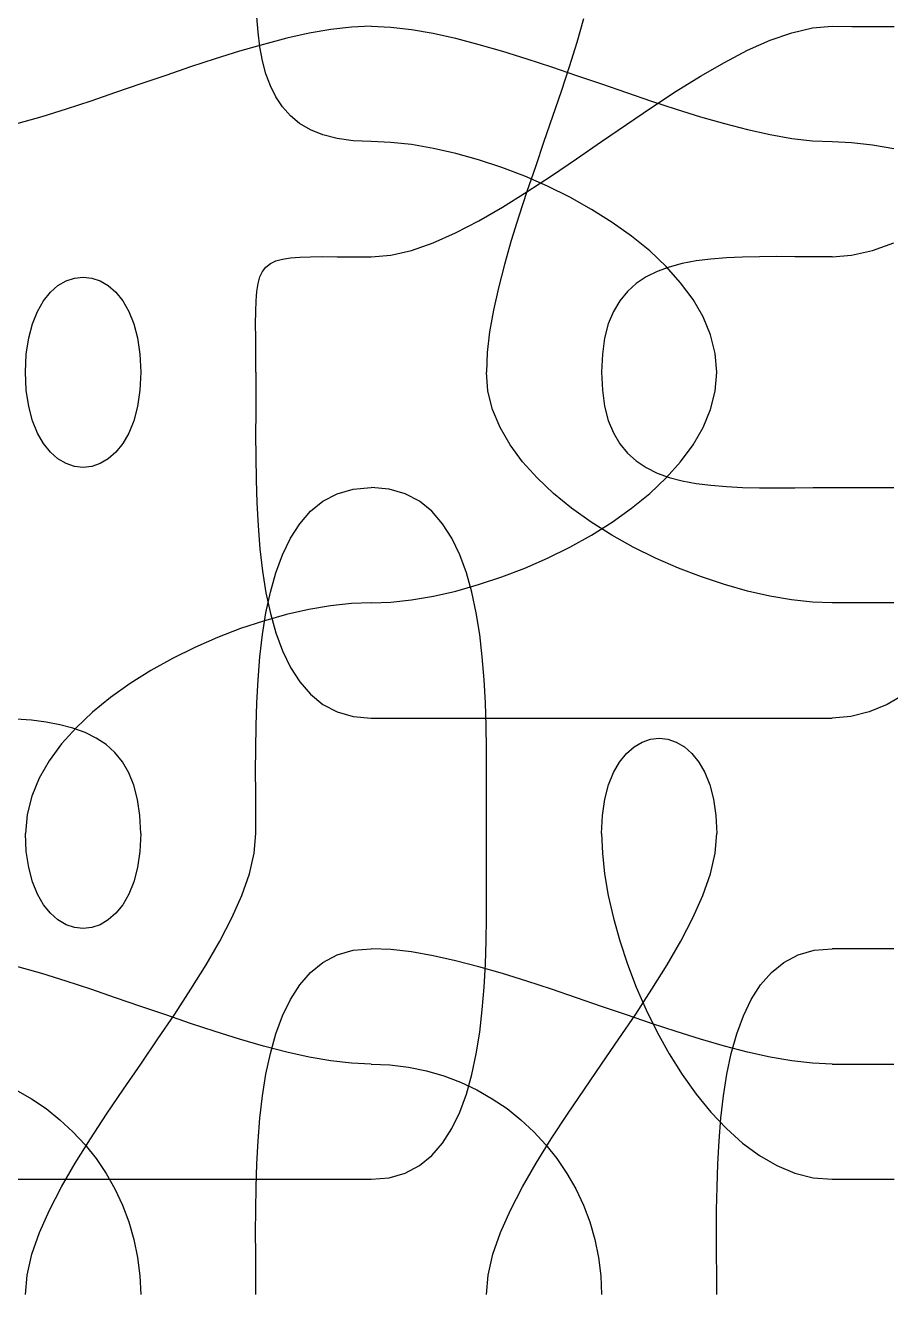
# Model space of a CAD drawing. Header units: metres. Extents: x -250 to 250, y -250 to 250.
# Drawn here: x -137.5 to -43.6, y -250 to -112.4 of the extents above; entities that cross this region are included whole.
import ezdxf

# ---------------------------------------------------------------- set-up
doc = ezdxf.new("R2010")
doc.units = ezdxf.units.M

msp = doc.modelspace()

# ---------------------------------------------------------------- linework, layer by layer
for p, q in [((-112.26262, -113.143585, -519.61523), (-112.39871, -111.463745, -519.61523)), ((-102.12593, -112.59062, -519.61523), (-104.369995, -112.84999, -519.61523)), ((-100, -112.5, -519.61523), (-102.12593, -112.59062, -519.61523)), ((-100, -112.5, -519.61523), (-97.87407, -112.59062, -519.61523)), ((-97.87407, -112.59062, -519.61523), (-95.630005, -112.84999, -519.61523)), ((-76.95311, -111.67967, -519.61523), (-77.69998, -114.264984, -519.61523)), ((-54.36992, -113.19992, -519.61523), (-52.12584, -112.68117, -519.61523)), ((-52.12584, -112.68117, -519.61523), (-49.999893, -112.49991, -519.61523)), ((-50, -112.5, -519.61523), (-47.866714, -112.50734, -519.61523)), ((-47.866714, -112.50734, -519.61523), (-45.60875, -112.52124, -519.61523)), ((-45.60875, -112.52124, -519.61523), (-43.251404, -112.529526, -519.61523)), ((-112.05997, -114.73999, -519.61523), (-112.26262, -113.143585, -519.61523)), ((-109.15999, -113.79999, -519.61523), (-111.67967, -114.45311, -519.61523)), ((-106.719055, -113.25937, -519.61523), (-109.15999, -113.79999, -519.61523)), ((-104.369995, -112.84999, -519.61523), (-106.719055, -113.25937, -519.61523)), ((-95.630005, -112.84999, -519.61523), (-93.280945, -113.25937, -519.61523)), ((-93.280945, -113.25937, -519.61523), (-90.84001, -113.79999, -519.61523)), ((-90.84001, -113.79999, -519.61523), (-88.32033, -114.45311, -519.61523)), ((-59.159943, -115.09993, -519.61523), (-56.718994, -114.01868, -519.61523)), ((-56.718994, -114.01868, -519.61523), (-54.36992, -113.19992, -519.61523)), ((-114.264984, -115.19998, -519.61523), (-116.9028, -116.02185, -519.61523)), ((-111.67967, -114.45311, -519.61523), (-114.264984, -115.19998, -519.61523)), ((-111.778564, -116.2464, -519.61523), (-112.05997, -114.73999, -519.61523)), ((-88.32033, -114.45311, -519.61523), (-85.735016, -115.19998, -519.61523)), ((-85.735016, -115.19998, -519.61523), (-83.0972, -116.02185, -519.61523)), ((-77.69998, -114.264984, -519.61523), (-78.52185, -116.9028, -519.61523)), ((-61.67964, -116.40619, -519.61523), (-59.159943, -115.09993, -519.61523)), ((-119.57999, -116.89998, -519.61523), (-122.28342, -117.8156, -519.61523)), ((-116.9028, -116.02185, -519.61523), (-119.57999, -116.89998, -519.61523)), ((-111.40622, -117.65625, -519.61523), (-111.778564, -116.2464, -519.61523)), ((-83.0972, -116.02185, -519.61523), (-80.42001, -116.89998, -519.61523)), ((-80.42001, -116.89998, -519.61523), (-77.71657, -117.8156, -519.61523)), ((-78.52185, -116.9028, -519.61523), (-79.39998, -119.57999, -519.61523)), ((-64.26497, -117.89995, -519.61523), (-61.67964, -116.40619, -519.61523)), ((-122.28342, -117.8156, -519.61523), (-124.99997, -118.74997, -519.61523)), ((-110.930756, -118.96297, -519.61523), (-111.40622, -117.65625, -519.61523)), ((-77.71657, -117.8156, -519.61523), (-75, -118.74997, -519.61523)), ((-66.90279, -119.5437, -519.61523), (-64.26497, -117.89995, -519.61523)), ((-127.71652, -119.68434, -519.61523), (-130.41995, -120.59996, -519.61523)), ((-124.99997, -118.74997, -519.61523), (-127.71652, -119.68434, -519.61523)), ((-110.33998, -120.16, -519.61523), (-110.930756, -118.96297, -519.61523)), ((-79.39998, -119.57999, -519.61523), (-80.3156, -122.28342, -519.61523)), ((-75, -118.74997, -519.61523), (-72.28343, -119.68434, -519.61523)), ((-72.28343, -119.68434, -519.61523), (-69.57999, -120.59996, -519.61523)), ((-69.57999, -121.29996, -519.61523), (-66.90279, -119.5437, -519.61523)), ((-130.41995, -120.59996, -519.61523), (-133.09714, -121.47809, -519.61523)), ((-109.621704, -121.24078, -519.61523), (-110.33998, -120.16, -519.61523)), ((-69.57999, -120.59996, -519.61523), (-66.90279, -121.47809, -519.61523)), ((-135.73494, -122.29996, -519.61523), (-138.32025, -123.04683, -519.61523)), ((-133.09714, -121.47809, -519.61523), (-135.73494, -122.29996, -519.61523)), ((-108.76373, -122.198746, -519.61523), (-109.621704, -121.24078, -519.61523)), ((-107.75389, -123.02734, -519.61523), (-108.76373, -122.198746, -519.61523)), ((-80.3156, -122.28342, -519.61523), (-81.24997, -124.99997, -519.61523)), ((-72.28343, -123.13121, -519.61523), (-69.57999, -121.29996, -519.61523)), ((-66.90279, -121.47809, -519.61523), (-64.26497, -122.29996, -519.61523)), ((-64.26497, -122.29996, -519.61523), (-61.67964, -123.04683, -519.61523)), ((-106.57999, -123.72, -519.61523), (-107.75389, -123.02734, -519.61523)), ((-105.22983, -124.27016, -519.61523), (-106.57999, -123.72, -519.61523)), ((-75, -124.99997, -519.61523), (-72.28343, -123.13121, -519.61523)), ((-61.67964, -123.04683, -519.61523), (-59.159943, -123.69995, -519.61523)), ((-59.159943, -123.69995, -519.61523), (-56.718994, -124.24057, -519.61523)), ((-103.69124, -124.67125, -519.61523), (-105.22983, -124.27016, -519.61523)), ((-101.95203, -124.91672, -519.61523), (-103.69124, -124.67125, -519.61523)), ((-100, -125, -519.61523), (-101.95203, -124.91672, -519.61523)), ((-97.866714, -125.08328, -519.61523), (-100, -125, -519.61523)), ((-95.60875, -125.32875, -519.61523), (-97.866714, -125.08328, -519.61523)), ((-81.24997, -124.99997, -519.61523), (-82.18434, -127.71652, -519.61523)), ((-77.71657, -126.86873, -519.61523), (-75, -124.99997, -519.61523)), ((-56.718994, -124.24057, -519.61523), (-54.36992, -124.64995, -519.61523)), ((-54.36992, -124.64995, -519.61523), (-52.12584, -124.90932, -519.61523)), ((-52.12584, -124.90932, -519.61523), (-49.999893, -124.99994, -519.61523)), ((-50, -125, -519.61523), (-47.874054, -125.09062, -519.61523)), ((-47.874054, -125.09062, -519.61523), (-45.62999, -125.34999, -519.61523)), ((-93.2514, -125.72984, -519.61523), (-95.60875, -125.32875, -519.61523)), ((-90.81999, -126.28, -519.61523), (-93.2514, -125.72984, -519.61523)), ((-88.33983, -126.97266, -519.61523), (-90.81999, -126.28, -519.61523)), ((-45.62999, -125.34999, -519.61523), (-43.280914, -125.75937, -519.61523)), ((-85.83624, -127.801254, -519.61523), (-88.33983, -126.97266, -519.61523)), ((-83.33452, -128.75922, -519.61523), (-85.83624, -127.801254, -519.61523)), ((-82.18434, -127.71652, -519.61523), (-83.09996, -130.41995, -519.61523)), ((-80.42001, -128.69998, -519.61523), (-77.71657, -126.86873, -519.61523)), ((-80.859985, -129.84, -519.61523), (-83.33452, -128.75922, -519.61523)), ((-83.0972, -130.45624, -519.61523), (-80.42001, -128.69998, -519.61523)), ((-85.735016, -132.09999, -519.61523), (-83.0972, -130.45624, -519.61523)), ((-83.09996, -130.41995, -519.61523), (-83.97809, -133.09714, -519.61523)), ((-78.43796, -131.03703, -519.61523), (-80.859985, -129.84, -519.61523)), ((-76.093735, -132.34375, -519.61523), (-78.43796, -131.03703, -519.61523)), ((-88.32033, -133.59375, -519.61523), (-85.735016, -132.09999, -519.61523)), ((-83.97809, -133.09714, -519.61523), (-84.79996, -135.73494, -519.61523)), ((-73.852646, -133.7536, -519.61523), (-76.093735, -132.34375, -519.61523)), ((-90.84001, -134.9, -519.61523), (-88.32033, -133.59375, -519.61523)), ((-71.73999, -135.26001, -519.61523), (-73.852646, -133.7536, -519.61523)), ((-95.630005, -136.8, -519.61523), (-93.280945, -135.98125, -519.61523)), ((-93.280945, -135.98125, -519.61523), (-90.84001, -134.9, -519.61523)), ((-84.79996, -135.73494, -519.61523), (-85.54683, -138.32025, -519.61523)), ((-69.78108, -136.85641, -519.61523), (-71.73999, -135.26001, -519.61523)), ((-45.62999, -136.8, -519.61523), (-43.280914, -135.98125, -519.61523)), ((-108.76367, -137.60129, -519.61523), (-107.753815, -137.51956, -519.61523)), ((-107.753815, -137.51956, -519.61523), (-106.579895, -137.48003, -519.61523)), ((-106.579895, -137.48003, -519.61523), (-105.22974, -137.47049, -519.61523)), ((-105.22974, -137.47049, -519.61523), (-103.69113, -137.47878, -519.61523)), ((-103.69113, -137.47878, -519.61523), (-101.951904, -137.49268, -519.61523)), ((-101.951904, -137.49268, -519.61523), (-99.99986, -137.50002, -519.61523)), ((-100, -137.5, -519.61523), (-97.87407, -137.31876, -519.61523)), ((-97.87407, -137.31876, -519.61523), (-95.630005, -136.8, -519.61523)), ((-68.001236, -138.53625, -519.61523), (-69.78108, -136.85641, -519.61523)), ((-61.46373, -137.60126, -519.61523), (-63.14357, -137.73735, -519.61523)), ((-59.707016, -137.51955, -519.61523), (-61.46373, -137.60126, -519.61523)), ((-57.87999, -137.48001, -519.61523), (-59.707016, -137.51955, -519.61523)), ((-55.989212, -137.47047, -519.61523), (-57.87999, -137.48001, -519.61523)), ((-54.041245, -137.47876, -519.61523), (-55.989212, -137.47047, -519.61523)), ((-52.04265, -137.49266, -519.61523), (-54.041245, -137.47876, -519.61523)), ((-50, -137.5, -519.61523), (-52.04265, -137.49266, -519.61523)), ((-50, -137.5, -519.61523), (-47.874054, -137.31876, -519.61523)), ((-47.874054, -137.31876, -519.61523), (-45.62999, -136.8, -519.61523)), ((-111.77855, -139.06924, -519.61523), (-111.406204, -138.59378, -519.61523)), ((-111.406204, -138.59378, -519.61523), (-110.930725, -138.22144, -519.61523)), ((-110.930725, -138.22144, -519.61523), (-110.339935, -137.94003, -519.61523)), ((-110.339935, -137.94003, -519.61523), (-109.62164, -137.73738, -519.61523)), ((-109.62164, -137.73738, -519.61523), (-108.76367, -137.60129, -519.61523)), ((-85.54683, -138.32025, -519.61523), (-86.19995, -140.83994, -519.61523)), ((-67.65622, -138.59375, -519.61523), (-68.96294, -139.06921, -519.61523)), ((-66.425766, -140.29297, -519.61523), (-68.001236, -138.53625, -519.61523)), ((-66.24638, -138.2214, -519.61523), (-67.65622, -138.59375, -519.61523)), ((-64.739975, -137.94, -519.61523), (-66.24638, -138.2214, -519.61523)), ((-63.14357, -137.73735, -519.61523), (-64.739975, -137.94, -519.61523)), ((-133.97815, -140.61562, -519.61523), (-133.10002, -140.09999, -519.61523)), ((-133.10002, -140.09999, -519.61523), (-132.1844, -139.79062, -519.61523)), ((-132.1844, -139.79062, -519.61523), (-131.25003, -139.6875, -519.61523)), ((-131.25003, -139.6875, -519.61523), (-130.31566, -139.79062, -519.61523)), ((-130.31566, -139.79062, -519.61523), (-129.40004, -140.09999, -519.61523)), ((-129.40004, -140.09999, -519.61523), (-128.52191, -140.61562, -519.61523)), ((-112.262634, -140.3783, -519.61523), (-112.05997, -139.66002, -519.61523)), ((-112.05997, -139.66002, -519.61523), (-111.77855, -139.06924, -519.61523)), ((-70.15997, -139.65999, -519.61523), (-71.24075, -140.37827, -519.61523)), ((-68.96294, -139.06921, -519.61523), (-70.15997, -139.65999, -519.61523)), ((-65.07999, -142.12, -519.61523), (-66.425766, -140.29297, -519.61523)), ((-135.54689, -142.26562, -519.61523), (-134.80002, -141.3375, -519.61523)), ((-134.80002, -141.3375, -519.61523), (-133.97815, -140.61562, -519.61523)), ((-128.52191, -140.61562, -519.61523), (-127.70003, -141.3375, -519.61523)), ((-127.70003, -141.3375, -519.61523), (-126.953156, -142.26561, -519.61523)), ((-112.48045, -142.24611, -519.61523), (-112.39873, -141.23627, -519.61523)), ((-112.39873, -141.23627, -519.61523), (-112.262634, -140.3783, -519.61523)), ((-86.19995, -140.83994, -519.61523), (-86.74057, -143.28087, -519.61523)), ((-72.198715, -141.23624, -519.61523), (-73.02731, -142.24608, -519.61523)), ((-71.24075, -140.37827, -519.61523), (-72.198715, -141.23624, -519.61523)), ((-136.20001, -143.4, -519.61523), (-135.54689, -142.26562, -519.61523)), ((-126.953156, -142.26561, -519.61523), (-126.30003, -143.39998, -519.61523)), ((-112.51999, -143.42001, -519.61523), (-112.48045, -142.24611, -519.61523)), ((-73.02731, -142.24608, -519.61523), (-73.71997, -143.41998, -519.61523)), ((-63.989212, -144.01077, -519.61523), (-65.07999, -142.12, -519.61523)), ((-136.74063, -144.74062, -519.61523), (-136.20001, -143.4, -519.61523)), ((-126.30003, -143.39998, -519.61523), (-125.7594, -144.7406, -519.61523)), ((-112.529526, -144.77017, -519.61523), (-112.51999, -143.42001, -519.61523)), ((-86.74057, -143.28087, -519.61523), (-87.14993, -145.62993, -519.61523)), ((-73.71997, -143.41998, -519.61523), (-74.27013, -144.77014, -519.61523)), ((-63.17874, -145.95874, -519.61523), (-63.989212, -144.01077, -519.61523)), ((-137.15001, -146.28749, -519.61523), (-136.74063, -144.74062, -519.61523)), ((-125.7594, -144.7406, -519.61523), (-125.35002, -146.28748, -519.61523)), ((-112.52124, -146.30876, -519.61523), (-112.529526, -144.77017, -519.61523)), ((-87.14993, -145.62993, -519.61523), (-87.4093, -147.874, -519.61523)), ((-74.27013, -144.77014, -519.61523), (-74.67122, -146.30873, -519.61523)), ((-137.40938, -148.04062, -519.61523), (-137.15001, -146.28749, -519.61523)), ((-125.35002, -146.28748, -519.61523), (-125.09064, -148.0406, -519.61523)), ((-112.50734, -148.04797, -519.61523), (-112.52124, -146.30876, -519.61523)), ((-74.67122, -146.30873, -519.61523), (-74.91669, -148.04794, -519.61523)), ((-62.673904, -147.95734, -519.61523), (-63.17874, -145.95874, -519.61523)), ((-137.5, -150, -519.61523), (-137.40938, -148.04062, -519.61523)), ((-125.09064, -148.0406, -519.61523), (-125.000015, -149.99997, -519.61523)), ((-112.5, -150, -519.61523), (-112.50734, -148.04797, -519.61523)), ((-87.4093, -147.874, -519.61523), (-87.49992, -149.99992, -519.61523)), ((-74.91669, -148.04794, -519.61523), (-74.99997, -149.99997, -519.61523)), ((-62.5, -150, -519.61523), (-62.673904, -147.95734, -519.61523)), ((-137.40932, -151.95935, -519.61523), (-137.49994, -149.99997, -519.61523)), ((-125, -150, -519.61523), (-125.09062, -151.95938, -519.61523)), ((-112.5, -150, -519.61523), (-112.50734, -152.13329, -519.61523)), ((-87.326065, -152.04254, -519.61523), (-87.49997, -149.99988, -519.61523)), ((-75, -150, -519.61523), (-74.91672, -151.95203, -519.61523)), ((-62.67383, -152.04254, -519.61523), (-62.49991, -149.99988, -519.61523)), ((-137.14995, -153.71248, -519.61523), (-137.40932, -151.95935, -519.61523)), ((-125.09062, -151.95938, -519.61523), (-125.34999, -153.71251, -519.61523)), ((-112.50734, -152.13329, -519.61523), (-112.52124, -154.39125, -519.61523)), ((-86.82121, -154.04115, -519.61523), (-87.326065, -152.04254, -519.61523)), ((-74.91672, -151.95203, -519.61523), (-74.67125, -153.69124, -519.61523)), ((-63.17868, -154.04115, -519.61523), (-62.67383, -152.04254, -519.61523)), ((-136.74057, -155.25935, -519.61523), (-137.14995, -153.71248, -519.61523)), ((-125.34999, -153.71251, -519.61523), (-125.75937, -155.25938, -519.61523)), ((-86.01074, -155.98914, -519.61523), (-86.82121, -154.04115, -519.61523)), ((-74.67125, -153.69124, -519.61523), (-74.27016, -155.22983, -519.61523)), ((-63.98915, -155.98914, -519.61523), (-63.17868, -154.04115, -519.61523)), ((-136.19995, -156.59998, -519.61523), (-136.74057, -155.25935, -519.61523)), ((-125.75937, -155.25938, -519.61523), (-126.29999, -156.6, -519.61523)), ((-112.52124, -154.39125, -519.61523), (-112.529526, -156.7486, -519.61523)), ((-74.27016, -155.22983, -519.61523), (-73.72, -156.57999, -519.61523)), ((-135.54683, -157.73436, -519.61523), (-136.19995, -156.59998, -519.61523)), ((-126.29999, -156.6, -519.61523), (-126.95311, -157.73438, -519.61523)), ((-112.529526, -156.7486, -519.61523), (-112.51999, -159.18001, -519.61523)), ((-84.91997, -157.87993, -519.61523), (-86.01074, -155.98914, -519.61523)), ((-73.72, -156.57999, -519.61523), (-73.02734, -157.75389, -519.61523)), ((-65.07994, -157.87993, -519.61523), (-63.98915, -155.98914, -519.61523)), ((-134.79996, -158.66249, -519.61523), (-135.54683, -157.73436, -519.61523)), ((-126.95311, -157.73438, -519.61523), (-127.69998, -158.6625, -519.61523)), ((-83.57419, -159.70697, -519.61523), (-84.91997, -157.87993, -519.61523)), ((-73.02734, -157.75389, -519.61523), (-72.198746, -158.76373, -519.61523)), ((-66.425735, -159.70697, -519.61523), (-65.07994, -157.87993, -519.61523)), ((-133.97809, -159.38437, -519.61523), (-134.79996, -158.66249, -519.61523)), ((-133.09996, -159.9, -519.61523), (-133.97809, -159.38437, -519.61523)), ((-128.52185, -159.38438, -519.61523), (-129.39998, -159.90001, -519.61523)), ((-127.69998, -158.6625, -519.61523), (-128.52185, -159.38438, -519.61523)), ((-112.51999, -159.18001, -519.61523), (-112.48045, -161.66016, -519.61523)), ((-72.198746, -158.76373, -519.61523), (-71.24077, -159.6217, -519.61523)), ((-132.18434, -160.20937, -519.61523), (-133.09996, -159.9, -519.61523)), ((-131.24997, -160.3125, -519.61523), (-132.18434, -160.20937, -519.61523)), ((-130.3156, -160.20938, -519.61523), (-131.24997, -160.3125, -519.61523)), ((-129.39998, -159.90001, -519.61523), (-130.3156, -160.20938, -519.61523)), ((-81.99872, -161.4637, -519.61523), (-83.57419, -159.70697, -519.61523)), ((-71.24077, -159.6217, -519.61523), (-70.15999, -160.33998, -519.61523)), ((-70.15999, -160.33998, -519.61523), (-68.96295, -160.93076, -519.61523)), ((-68.96295, -160.93076, -519.61523), (-67.656235, -161.40622, -519.61523)), ((-68.001205, -161.4637, -519.61523), (-66.425735, -159.70697, -519.61523)), ((-112.48045, -161.66016, -519.61523), (-112.39873, -164.16374, -519.61523)), ((-80.21887, -163.14355, -519.61523), (-81.99872, -161.4637, -519.61523)), ((-69.78105, -163.14355, -519.61523), (-68.001205, -161.4637, -519.61523)), ((-67.656235, -161.40622, -519.61523), (-66.24638, -161.77856, -519.61523)), ((-66.24638, -161.77856, -519.61523), (-64.739975, -162.05997, -519.61523)), ((-64.739975, -162.05997, -519.61523), (-63.143555, -162.26262, -519.61523)), ((-63.143555, -162.26262, -519.61523), (-61.4637, -162.39871, -519.61523)), ((-105.22974, -163.98921, -519.61523), (-103.69113, -163.17874, -519.61523)), ((-103.69113, -163.17874, -519.61523), (-101.951904, -162.6739, -519.61523)), ((-101.951904, -162.6739, -519.61523), (-99.99986, -162.5, -519.61523)), ((-98.0479, -162.6739, -519.61523), (-99.99992, -162.5, -519.61523)), ((-96.308685, -163.17874, -519.61523), (-98.0479, -162.6739, -519.61523)), ((-94.770096, -163.98921, -519.61523), (-96.308685, -163.17874, -519.61523)), ((-78.259964, -164.73997, -519.61523), (-80.21887, -163.14355, -519.61523)), ((-71.73996, -164.73997, -519.61523), (-69.78105, -163.14355, -519.61523)), ((-61.4637, -162.39871, -519.61523), (-59.70697, -162.48042, -519.61523)), ((-59.70697, -162.48042, -519.61523), (-57.87993, -162.51996, -519.61523)), ((-57.87993, -162.51996, -519.61523), (-55.989136, -162.5295, -519.61523)), ((-55.989136, -162.5295, -519.61523), (-54.041153, -162.52121, -519.61523)), ((-54.041153, -162.52121, -519.61523), (-52.04254, -162.50731, -519.61523)), ((-52.04254, -162.50731, -519.61523), (-49.999878, -162.49997, -519.61523)), ((-50, -162.5, -519.61523), (-47.874054, -162.5, -519.61523)), ((-47.874054, -162.5, -519.61523), (-45.62999, -162.5, -519.61523)), ((-45.62999, -162.5, -519.61523), (-43.280914, -162.5, -519.61523)), ((-112.39873, -164.16374, -519.61523), (-112.262634, -166.66547, -519.61523)), ((-107.753815, -166.42577, -519.61523), (-106.579895, -165.07999, -519.61523)), ((-106.579895, -165.07999, -519.61523), (-105.22974, -163.98921, -519.61523)), ((-93.41995, -165.07999, -519.61523), (-94.770096, -163.98921, -519.61523)), ((-92.24605, -166.42577, -519.61523), (-93.41995, -165.07999, -519.61523)), ((-76.14731, -166.24638, -519.61523), (-78.259964, -164.73997, -519.61523)), ((-73.852615, -166.24638, -519.61523), (-71.73996, -164.73997, -519.61523)), ((-108.76367, -168.00124, -519.61523), (-107.753815, -166.42577, -519.61523)), ((-91.236206, -168.00124, -519.61523), (-92.24605, -166.42577, -519.61523)), ((-73.90622, -167.65623, -519.61523), (-76.14731, -166.24638, -519.61523)), ((-76.09372, -167.65623, -519.61523), (-73.852615, -166.24638, -519.61523)), ((-112.262634, -166.66547, -519.61523), (-112.05997, -169.14, -519.61523)), ((-78.43794, -168.96295, -519.61523), (-76.09372, -167.65623, -519.61523)), ((-71.562, -168.96295, -519.61523), (-73.90622, -167.65623, -519.61523)), ((-112.05997, -169.14, -519.61523), (-111.77855, -171.56203, -519.61523)), ((-109.62164, -169.78108, -519.61523), (-108.76367, -168.00124, -519.61523)), ((-90.37825, -169.78108, -519.61523), (-91.236206, -168.00124, -519.61523)), ((-80.85997, -170.15999, -519.61523), (-78.43794, -168.96295, -519.61523)), ((-69.13997, -170.15999, -519.61523), (-71.562, -168.96295, -519.61523)), ((-110.339935, -171.73999, -519.61523), (-109.62164, -169.78108, -519.61523)), ((-89.65997, -171.73999, -519.61523), (-90.37825, -169.78108, -519.61523)), ((-83.3345, -171.24077, -519.61523), (-80.85997, -170.15999, -519.61523)), ((-66.665436, -171.24077, -519.61523), (-69.13997, -170.15999, -519.61523)), ((-111.77855, -171.56203, -519.61523), (-111.406204, -173.90625, -519.61523)), ((-110.930725, -173.85265, -519.61523), (-110.339935, -171.73999, -519.61523)), ((-89.0692, -173.85265, -519.61523), (-89.65997, -171.73999, -519.61523)), ((-85.83623, -172.19875, -519.61523), (-83.3345, -171.24077, -519.61523)), ((-64.16373, -172.19875, -519.61523), (-66.665436, -171.24077, -519.61523)), ((-90.81999, -173.72, -519.61523), (-88.33983, -173.02734, -519.61523)), ((-88.33983, -173.02734, -519.61523), (-85.83623, -172.19875, -519.61523)), ((-61.66014, -173.02734, -519.61523), (-64.16373, -172.19875, -519.61523)), ((-59.179993, -173.72, -519.61523), (-61.66014, -173.02734, -519.61523)), ((-111.406204, -176.09375, -519.61523), (-110.930725, -173.85265, -519.61523)), ((-111.406204, -173.90625, -519.61523), (-110.930725, -176.14734, -519.61523)), ((-97.866714, -174.91672, -519.61523), (-95.60875, -174.67125, -519.61523)), ((-95.60875, -174.67125, -519.61523), (-93.2514, -174.27016, -519.61523)), ((-93.2514, -174.27016, -519.61523), (-90.81999, -173.72, -519.61523)), ((-88.593735, -176.09375, -519.61523), (-89.0692, -173.85265, -519.61523)), ((-56.748596, -174.27016, -519.61523), (-59.179993, -173.72, -519.61523)), ((-54.39125, -174.67125, -519.61523), (-56.748596, -174.27016, -519.61523)), ((-52.133286, -174.91672, -519.61523), (-54.39125, -174.67125, -519.61523)), ((-111.77855, -178.43796, -519.61523), (-111.406204, -176.09375, -519.61523)), ((-106.7486, -175.72984, -519.61523), (-109.18001, -176.28, -519.61523)), ((-104.39125, -175.32875, -519.61523), (-106.7486, -175.72984, -519.61523)), ((-102.133286, -175.08328, -519.61523), (-104.39125, -175.32875, -519.61523)), ((-100, -175, -519.61523), (-102.133286, -175.08328, -519.61523)), ((-100, -175, -519.61523), (-97.866714, -174.91672, -519.61523)), ((-88.22139, -178.43796, -519.61523), (-88.593735, -176.09375, -519.61523)), ((-50, -175, -519.61523), (-52.133286, -174.91672, -519.61523)), ((-47.87407, -174.99991, -519.61523), (-50.000015, -174.99991, -519.61523)), ((-45.630005, -174.99992, -519.61523), (-47.87407, -174.99991, -519.61523)), ((-43.280945, -174.99994, -519.61523), (-45.630005, -174.99992, -519.61523)), ((-111.66016, -176.97266, -519.61523), (-114.16374, -177.80124, -519.61523)), ((-109.18001, -176.28, -519.61523), (-111.66016, -176.97266, -519.61523)), ((-110.930725, -176.14734, -519.61523), (-110.339935, -178.25998, -519.61523)), ((-116.66547, -178.7592, -519.61523), (-119.14, -179.83998, -519.61523)), ((-114.16374, -177.80124, -519.61523), (-116.66547, -178.7592, -519.61523)), ((-112.05997, -180.86, -519.61523), (-111.77855, -178.43796, -519.61523)), ((-110.339935, -178.25998, -519.61523), (-109.62164, -180.2189, -519.61523)), ((-87.93999, -180.86, -519.61523), (-88.22139, -178.43796, -519.61523)), ((-119.14, -179.83998, -519.61523), (-121.56203, -181.03702, -519.61523)), ((-109.62164, -180.2189, -519.61523), (-108.76367, -181.99873, -519.61523)), ((-121.56203, -181.03702, -519.61523), (-123.90625, -182.34372, -519.61523)), ((-112.262634, -183.33453, -519.61523), (-112.05997, -180.86, -519.61523)), ((-87.737335, -183.33453, -519.61523), (-87.93999, -180.86, -519.61523)), ((-123.90625, -182.34372, -519.61523), (-126.14734, -183.75357, -519.61523)), ((-108.76367, -181.99873, -519.61523), (-107.753815, -183.5742, -519.61523)), ((-126.14734, -183.75357, -519.61523), (-128.26, -185.25996, -519.61523)), ((-112.39873, -185.83624, -519.61523), (-112.262634, -183.33453, -519.61523)), ((-107.753815, -183.5742, -519.61523), (-106.579895, -184.91998, -519.61523)), ((-87.60124, -185.83624, -519.61523), (-87.737335, -183.33453, -519.61523)), ((-128.26, -185.25996, -519.61523), (-130.2189, -186.85635, -519.61523)), ((-106.579895, -184.91998, -519.61523), (-105.22974, -186.01077, -519.61523)), ((-42.119934, -184.91998, -519.61523), (-44.01071, -186.01077, -519.61523)), ((-130.2189, -186.85635, -519.61523), (-131.99875, -188.5362, -519.61523)), ((-112.48045, -188.33984, -519.61523), (-112.39873, -185.83624, -519.61523)), ((-105.22974, -186.01077, -519.61523), (-103.69113, -186.82123, -519.61523)), ((-103.69113, -186.82123, -519.61523), (-101.951904, -187.32608, -519.61523)), ((-87.51953, -188.33984, -519.61523), (-87.60124, -185.83624, -519.61523)), ((-45.958664, -186.82123, -519.61523), (-47.957245, -187.32608, -519.61523)), ((-44.01071, -186.01077, -519.61523), (-45.958664, -186.82123, -519.61523)), ((-136.8564, -187.73732, -519.61523), (-138.53624, -187.60123, -519.61523)), ((-135.26, -187.93997, -519.61523), (-136.8564, -187.73732, -519.61523)), ((-133.75359, -188.22139, -519.61523), (-135.26, -187.93997, -519.61523)), ((-132.34375, -188.59373, -519.61523), (-133.75359, -188.22139, -519.61523)), ((-112.51999, -190.82, -519.61523), (-112.48045, -188.33984, -519.61523)), ((-101.951904, -187.32608, -519.61523), (-99.99986, -187.49998, -519.61523)), ((-100, -187.5, -519.61523), (-97.87407, -187.5, -519.61523)), ((-97.87407, -187.5, -519.61523), (-95.630005, -187.5, -519.61523)), ((-95.630005, -187.5, -519.61523), (-93.280945, -187.5, -519.61523)), ((-93.280945, -187.5, -519.61523), (-90.84001, -187.5, -519.61523)), ((-90.84001, -187.5, -519.61523), (-88.32033, -187.5, -519.61523)), ((-88.32033, -187.5, -519.61523), (-85.735016, -187.5, -519.61523)), ((-87.479996, -190.82, -519.61523), (-87.51953, -188.33984, -519.61523)), ((-85.735016, -187.5, -519.61523), (-83.0972, -187.5, -519.61523)), ((-83.0972, -187.5, -519.61523), (-80.42001, -187.5, -519.61523)), ((-80.42001, -187.5, -519.61523), (-77.71657, -187.5, -519.61523)), ((-77.71657, -187.5, -519.61523), (-75, -187.5, -519.61523)), ((-75, -187.5, -519.61523), (-72.28343, -187.5, -519.61523)), ((-72.28343, -187.5, -519.61523), (-69.57999, -187.5, -519.61523)), ((-69.57999, -187.5, -519.61523), (-66.90279, -187.5, -519.61523)), ((-66.90279, -187.5, -519.61523), (-64.26497, -187.5, -519.61523)), ((-64.26497, -187.5, -519.61523), (-61.67964, -187.5, -519.61523)), ((-61.67964, -187.5, -519.61523), (-59.159943, -187.5, -519.61523)), ((-59.159943, -187.5, -519.61523), (-56.718994, -187.5, -519.61523)), ((-56.718994, -187.5, -519.61523), (-54.36992, -187.5, -519.61523)), ((-54.36992, -187.5, -519.61523), (-52.12584, -187.5, -519.61523)), ((-52.12584, -187.5, -519.61523), (-49.999893, -187.5, -519.61523)), ((-47.957245, -187.32608, -519.61523), (-49.999893, -187.49998, -519.61523)), ((-131.99875, -188.5362, -519.61523), (-133.57422, -190.29291, -519.61523)), ((-131.03703, -189.06921, -519.61523), (-132.34375, -188.59373, -519.61523)), ((-129.84, -189.65999, -519.61523), (-131.03703, -189.06921, -519.61523)), ((-128.75922, -190.37827, -519.61523), (-129.84, -189.65999, -519.61523)), ((-70.599976, -190.1, -519.61523), (-69.68434, -189.79062, -519.61523)), ((-69.68434, -189.79062, -519.61523), (-68.74997, -189.6875, -519.61523)), ((-68.74997, -189.6875, -519.61523), (-67.81558, -189.79062, -519.61523)), ((-67.81558, -189.79062, -519.61523), (-66.89995, -190.09999, -519.61523)), ((-133.57422, -190.29291, -519.61523), (-134.92, -192.11993, -519.61523)), ((-127.801254, -191.23624, -519.61523), (-128.75922, -190.37827, -519.61523)), ((-126.97266, -192.2461, -519.61523), (-127.801254, -191.23624, -519.61523)), ((-112.529526, -193.2514, -519.61523), (-112.51999, -190.82, -519.61523)), ((-87.470474, -193.2514, -519.61523), (-87.479996, -190.82, -519.61523)), ((-72.29999, -191.3375, -519.61523), (-71.4781, -190.61563, -519.61523)), ((-71.4781, -190.61563, -519.61523), (-70.599976, -190.1, -519.61523)), ((-66.89995, -190.09999, -519.61523), (-66.02182, -190.61562, -519.61523)), ((-66.02182, -190.61562, -519.61523), (-65.199936, -191.3375, -519.61523)), ((-134.92, -192.11993, -519.61523), (-136.01077, -194.01071, -519.61523)), ((-126.28, -193.41998, -519.61523), (-126.97266, -192.2461, -519.61523)), ((-73.69998, -193.4, -519.61523), (-73.04686, -192.26562, -519.61523)), ((-73.04686, -192.26562, -519.61523), (-72.29999, -191.3375, -519.61523)), ((-65.199936, -191.3375, -519.61523), (-64.45305, -192.26561, -519.61523)), ((-64.45305, -192.26561, -519.61523), (-63.79991, -193.4, -519.61523)), ((-136.01077, -194.01071, -519.61523), (-136.82124, -195.95868, -519.61523)), ((-125.72984, -194.77014, -519.61523), (-126.28, -193.41998, -519.61523)), ((-112.52124, -195.60875, -519.61523), (-112.529526, -193.2514, -519.61523)), ((-87.47876, -195.60875, -519.61523), (-87.470474, -193.2514, -519.61523)), ((-74.240616, -194.74063, -519.61523), (-73.69998, -193.4, -519.61523)), ((-63.79991, -193.4, -519.61523), (-63.259277, -194.7406, -519.61523)), ((-125.32875, -196.30875, -519.61523), (-125.72984, -194.77014, -519.61523)), ((-74.649994, -196.2875, -519.61523), (-74.240616, -194.74063, -519.61523)), ((-63.259277, -194.7406, -519.61523), (-62.8499, -196.28748, -519.61523)), ((-136.82124, -195.95868, -519.61523), (-137.32608, -197.95726, -519.61523)), ((-125.08328, -198.04797, -519.61523), (-125.32875, -196.30875, -519.61523)), ((-112.50734, -197.86673, -519.61523), (-112.52124, -195.60875, -519.61523)), ((-87.49266, -197.86673, -519.61523), (-87.47876, -195.60875, -519.61523)), ((-74.90938, -198.04062, -519.61523), (-74.649994, -196.2875, -519.61523)), ((-62.8499, -196.28748, -519.61523), (-62.590515, -198.0406, -519.61523)), ((-137.32608, -197.95726, -519.61523), (-137.49998, -199.99991, -519.61523)), ((-125, -200, -519.61523), (-125.08328, -198.04797, -519.61523)), ((-112.5, -200, -519.61523), (-112.50734, -197.86673, -519.61523)), ((-87.5, -200, -519.61523), (-87.49266, -197.86673, -519.61523)), ((-75, -200, -519.61523), (-74.90938, -198.04062, -519.61523)), ((-62.590515, -198.0406, -519.61523), (-62.499878, -199.99997, -519.61523)), ((-137.40932, -201.95938, -519.61523), (-137.49994, -200, -519.61523)), ((-125, -200, -519.61523), (-125.09062, -201.95938, -519.61523)), ((-112.68117, -202.12592, -519.61523), (-112.49991, -199.99997, -519.61523)), ((-87.49263, -202.13321, -519.61523), (-87.49997, -199.99994, -519.61523)), ((-75, -200, -519.61523), (-74.91672, -202.13329, -519.61523)), ((-62.68112, -202.12592, -519.61523), (-62.499863, -199.99997, -519.61523)), ((-137.14995, -203.7125, -519.61523), (-137.40932, -201.95938, -519.61523)), ((-125.09062, -201.95938, -519.61523), (-125.34999, -203.7125, -519.61523)), ((-113.19992, -204.36996, -519.61523), (-112.68117, -202.12592, -519.61523)), ((-87.47873, -204.39119, -519.61523), (-87.49263, -202.13321, -519.61523)), ((-74.91672, -202.13329, -519.61523), (-74.67125, -204.39127, -519.61523)), ((-63.19989, -204.36996, -519.61523), (-62.68112, -202.12592, -519.61523)), ((-136.74057, -205.25937, -519.61523), (-137.14995, -203.7125, -519.61523)), ((-125.34999, -203.7125, -519.61523), (-125.75937, -205.25937, -519.61523)), ((-114.01868, -206.71904, -519.61523), (-113.19992, -204.36996, -519.61523)), ((-87.47046, -206.74854, -519.61523), (-87.47873, -204.39119, -519.61523)), ((-74.67125, -204.39127, -519.61523), (-74.27016, -206.7486, -519.61523)), ((-64.01865, -206.71904, -519.61523), (-63.19989, -204.36996, -519.61523)), ((-136.19995, -206.6, -519.61523), (-136.74057, -205.25937, -519.61523)), ((-125.75937, -205.25937, -519.61523), (-126.29999, -206.6, -519.61523)), ((-135.54683, -207.73438, -519.61523), (-136.19995, -206.6, -519.61523)), ((-134.79996, -208.6625, -519.61523), (-135.54683, -207.73438, -519.61523)), ((-126.95311, -207.73438, -519.61523), (-127.69998, -208.6625, -519.61523)), ((-126.29999, -206.6, -519.61523), (-126.95311, -207.73438, -519.61523)), ((-115.09993, -209.15997, -519.61523), (-114.01868, -206.71904, -519.61523)), ((-87.479996, -209.17996, -519.61523), (-87.47046, -206.74854, -519.61523)), ((-74.27016, -206.7486, -519.61523), (-73.72, -209.18001, -519.61523)), ((-65.099915, -209.15997, -519.61523), (-64.01865, -206.71904, -519.61523)), ((-133.97809, -209.38437, -519.61523), (-134.79996, -208.6625, -519.61523)), ((-127.69998, -208.6625, -519.61523), (-128.52185, -209.38437, -519.61523)), ((-133.09996, -209.9, -519.61523), (-133.97809, -209.38437, -519.61523)), ((-132.18434, -210.20938, -519.61523), (-133.09996, -209.9, -519.61523)), ((-131.24997, -210.3125, -519.61523), (-132.18434, -210.20938, -519.61523)), ((-130.3156, -210.20938, -519.61523), (-131.24997, -210.3125, -519.61523)), ((-129.39998, -209.9, -519.61523), (-130.3156, -210.20938, -519.61523)), ((-128.52185, -209.38437, -519.61523), (-129.39998, -209.9, -519.61523)), ((-116.40619, -211.67967, -519.61523), (-115.09993, -209.15997, -519.61523)), ((-87.51953, -211.66013, -519.61523), (-87.479996, -209.17996, -519.61523)), ((-73.72, -209.18001, -519.61523), (-73.02734, -211.66016, -519.61523)), ((-66.40617, -211.67967, -519.61523), (-65.099915, -209.15997, -519.61523)), ((-117.89995, -214.26498, -519.61523), (-116.40619, -211.67967, -519.61523)), ((-87.60126, -214.16373, -519.61523), (-87.51953, -211.66013, -519.61523)), ((-73.02734, -211.66016, -519.61523), (-72.198746, -214.16376, -519.61523)), ((-67.89993, -214.26498, -519.61523), (-66.40617, -211.67967, -519.61523)), ((-105.22974, -213.9892, -519.61523), (-103.69113, -213.17873, -519.61523)), ((-103.69113, -213.17873, -519.61523), (-101.951904, -212.67389, -519.61523)), ((-101.951904, -212.67389, -519.61523), (-99.99986, -212.49997, -519.61523)), ((-97.87401, -212.59062, -519.61523), (-99.99994, -212.5, -519.61523)), ((-95.629944, -212.85, -519.61523), (-97.87401, -212.59062, -519.61523)), ((-93.28088, -213.25937, -519.61523), (-95.629944, -212.85, -519.61523)), ((-90.83995, -213.8, -519.61523), (-93.28088, -213.25937, -519.61523)), ((-55.229828, -213.9892, -519.61523), (-53.69124, -213.17873, -519.61523)), ((-53.69124, -213.17873, -519.61523), (-51.95201, -212.67389, -519.61523)), ((-51.95201, -212.67389, -519.61523), (-49.999985, -212.49997, -519.61523)), ((-47.87407, -212.5, -519.61523), (-50.000015, -212.5, -519.61523)), ((-45.630005, -212.5, -519.61523), (-47.87407, -212.5, -519.61523)), ((-43.280945, -212.5, -519.61523), (-45.630005, -212.5, -519.61523)), ((-135.73494, -215.2, -519.61523), (-138.32025, -214.45312, -519.61523)), ((-119.5437, -216.9028, -519.61523), (-117.89995, -214.26498, -519.61523)), ((-106.579895, -215.07999, -519.61523), (-105.22974, -213.9892, -519.61523)), ((-88.32027, -214.45312, -519.61523), (-90.83995, -213.8, -519.61523)), ((-85.734955, -215.2, -519.61523), (-88.32027, -214.45312, -519.61523)), ((-87.73735, -216.66544, -519.61523), (-87.60126, -214.16373, -519.61523)), ((-72.198746, -214.16376, -519.61523), (-71.24077, -216.66547, -519.61523)), ((-69.543686, -216.9028, -519.61523), (-67.89993, -214.26498, -519.61523)), ((-56.579987, -215.07999, -519.61523), (-55.229828, -213.9892, -519.61523)), ((-133.09714, -216.02188, -519.61523), (-135.73494, -215.2, -519.61523)), ((-130.41995, -216.9, -519.61523), (-133.09714, -216.02188, -519.61523)), ((-107.753815, -216.42575, -519.61523), (-106.579895, -215.07999, -519.61523)), ((-83.09714, -216.02188, -519.61523), (-85.734955, -215.2, -519.61523)), ((-80.41995, -216.9, -519.61523), (-83.09714, -216.02188, -519.61523)), ((-57.75389, -216.42575, -519.61523), (-56.579987, -215.07999, -519.61523)), ((-127.71652, -217.81563, -519.61523), (-130.41995, -216.9, -519.61523)), ((-121.29996, -219.57999, -519.61523), (-119.5437, -216.9028, -519.61523)), ((-108.76367, -218.00122, -519.61523), (-107.753815, -216.42575, -519.61523)), ((-87.94002, -219.13998, -519.61523), (-87.73735, -216.66544, -519.61523)), ((-77.71652, -217.81563, -519.61523), (-80.41995, -216.9, -519.61523)), ((-71.29994, -219.57999, -519.61523), (-69.543686, -216.9028, -519.61523)), ((-71.24077, -216.66547, -519.61523), (-70.15999, -219.14001, -519.61523)), ((-58.763733, -218.00122, -519.61523), (-57.75389, -216.42575, -519.61523)), ((-124.99997, -218.75, -519.61523), (-127.71652, -217.81563, -519.61523)), ((-122.28342, -219.68437, -519.61523), (-124.99997, -218.75, -519.61523)), ((-109.62164, -219.78107, -519.61523), (-108.76367, -218.00122, -519.61523)), ((-74.99997, -218.75, -519.61523), (-77.71652, -217.81563, -519.61523)), ((-72.28342, -219.68437, -519.61523), (-74.99997, -218.75, -519.61523)), ((-59.621704, -219.78107, -519.61523), (-58.763733, -218.00122, -519.61523)), ((-123.13121, -222.28343, -519.61523), (-121.29996, -219.57999, -519.61523)), ((-119.57999, -220.6, -519.61523), (-122.28342, -219.68437, -519.61523)), ((-110.339935, -221.73999, -519.61523), (-109.62164, -219.78107, -519.61523)), ((-88.22142, -221.56201, -519.61523), (-87.94002, -219.13998, -519.61523)), ((-73.131195, -222.28343, -519.61523), (-71.29994, -219.57999, -519.61523)), ((-69.57999, -220.6, -519.61523), (-72.28342, -219.68437, -519.61523)), ((-70.15999, -219.14001, -519.61523), (-68.96295, -221.56204, -519.61523)), ((-60.33998, -221.73999, -519.61523), (-59.621704, -219.78107, -519.61523)), ((-116.9028, -221.47812, -519.61523), (-119.57999, -220.6, -519.61523)), ((-114.264984, -222.3, -519.61523), (-116.9028, -221.47812, -519.61523)), ((-66.9028, -221.47812, -519.61523), (-69.57999, -220.6, -519.61523)), ((-64.264984, -222.3, -519.61523), (-66.9028, -221.47812, -519.61523)), ((-124.99997, -225, -519.61523), (-123.13121, -222.28343, -519.61523)), ((-111.67967, -223.04688, -519.61523), (-114.264984, -222.3, -519.61523)), ((-110.930725, -223.85263, -519.61523), (-110.339935, -221.73999, -519.61523)), ((-88.593765, -223.90623, -519.61523), (-88.22142, -221.56201, -519.61523)), ((-74.999954, -225, -519.61523), (-73.131195, -222.28343, -519.61523)), ((-68.96295, -221.56204, -519.61523), (-67.656235, -223.90627, -519.61523)), ((-61.679672, -223.04688, -519.61523), (-64.264984, -222.3, -519.61523)), ((-60.93077, -223.85263, -519.61523), (-60.33998, -221.73999, -519.61523)), ((-109.15999, -223.7, -519.61523), (-111.67967, -223.04688, -519.61523)), ((-111.406204, -226.09373, -519.61523), (-110.930725, -223.85263, -519.61523)), ((-106.719055, -224.24063, -519.61523), (-109.15999, -223.7, -519.61523)), ((-104.369995, -224.65, -519.61523), (-106.719055, -224.24063, -519.61523)), ((-89.06923, -226.14734, -519.61523), (-88.593765, -223.90623, -519.61523)), ((-67.656235, -223.90627, -519.61523), (-66.24638, -226.14737, -519.61523)), ((-59.15999, -223.7, -519.61523), (-61.679672, -223.04688, -519.61523)), ((-61.406235, -226.09373, -519.61523), (-60.93077, -223.85263, -519.61523)), ((-56.719055, -224.24063, -519.61523), (-59.15999, -223.7, -519.61523)), ((-54.369995, -224.65, -519.61523), (-56.719055, -224.24063, -519.61523)), ((-126.86873, -227.71655, -519.61523), (-124.99997, -225, -519.61523)), ((-102.12593, -224.90938, -519.61523), (-104.369995, -224.65, -519.61523)), ((-100, -225, -519.61523), (-102.12593, -224.90938, -519.61523)), ((-100, -225, -519.61523), (-97.95735, -225.08328, -519.61523)), ((-97.95735, -225.08328, -519.61523), (-95.958755, -225.32875, -519.61523)), ((-95.958755, -225.32875, -519.61523), (-94.01079, -225.72984, -519.61523)), ((-76.86871, -227.71655, -519.61523), (-74.999954, -225, -519.61523)), ((-52.12593, -224.90938, -519.61523), (-54.369995, -224.65, -519.61523)), ((-50, -225, -519.61523), (-52.12593, -224.90938, -519.61523)), ((-50, -225, -519.61523), (-47.874054, -225, -519.61523)), ((-47.874054, -225, -519.61523), (-45.62999, -225, -519.61523)), ((-45.62999, -225, -519.61523), (-43.280914, -225, -519.61523)), ((-111.77855, -228.43796, -519.61523), (-111.406204, -226.09373, -519.61523)), ((-94.01079, -225.72984, -519.61523), (-92.12001, -226.28, -519.61523)), ((-92.12001, -226.28, -519.61523), (-90.292984, -226.97266, -519.61523)), ((-90.292984, -226.97266, -519.61523), (-88.53627, -227.80124, -519.61523)), ((-89.66002, -228.25998, -519.61523), (-89.06923, -226.14734, -519.61523)), ((-66.24638, -226.14737, -519.61523), (-64.739975, -228.26001, -519.61523)), ((-61.77858, -228.43796, -519.61523), (-61.406235, -226.09373, -519.61523)), ((-138.53625, -227.80124, -519.61523), (-136.85641, -228.75922, -519.61523)), ((-128.69998, -230.42, -519.61523), (-126.86873, -227.71655, -519.61523)), ((-90.378296, -230.2189, -519.61523), (-89.66002, -228.25998, -519.61523)), ((-88.53627, -227.80124, -519.61523), (-86.85643, -228.75922, -519.61523)), ((-78.69997, -230.42, -519.61523), (-76.86871, -227.71655, -519.61523)), ((-64.739975, -228.26001, -519.61523), (-63.143555, -230.21893, -519.61523)), ((-136.85641, -228.75922, -519.61523), (-135.26001, -229.84, -519.61523)), ((-112.05997, -230.85999, -519.61523), (-111.77855, -228.43796, -519.61523)), ((-86.85643, -228.75922, -519.61523), (-85.260025, -229.84, -519.61523)), ((-62.059982, -230.85999, -519.61523), (-61.77858, -228.43796, -519.61523)), ((-135.26001, -229.84, -519.61523), (-133.7536, -231.03702, -519.61523)), ((-133.7536, -231.03702, -519.61523), (-132.34375, -232.34375, -519.61523)), ((-130.45624, -233.09718, -519.61523), (-128.69998, -230.42, -519.61523)), ((-112.262634, -233.33453, -519.61523), (-112.05997, -230.85999, -519.61523)), ((-91.23627, -231.99875, -519.61523), (-90.378296, -230.2189, -519.61523)), ((-85.260025, -229.84, -519.61523), (-83.75362, -231.03702, -519.61523)), ((-83.75362, -231.03702, -519.61523), (-82.343765, -232.34375, -519.61523)), ((-80.45622, -233.09718, -519.61523), (-78.69997, -230.42, -519.61523)), ((-63.143555, -230.21893, -519.61523), (-61.4637, -231.99878, -519.61523)), ((-62.262634, -233.33453, -519.61523), (-62.059982, -230.85999, -519.61523)), ((-132.34375, -232.34375, -519.61523), (-131.03703, -233.75359, -519.61523)), ((-92.24611, -233.57422, -519.61523), (-91.23627, -231.99875, -519.61523)), ((-82.343765, -232.34375, -519.61523), (-81.03705, -233.75359, -519.61523)), ((-61.4637, -231.99878, -519.61523), (-59.70697, -233.57425, -519.61523)), ((-132.09999, -235.73499, -519.61523), (-130.45624, -233.09718, -519.61523)), ((-131.03703, -233.75359, -519.61523), (-129.84, -235.25998, -519.61523)), ((-112.39873, -235.83624, -519.61523), (-112.262634, -233.33453, -519.61523)), ((-93.42001, -234.91998, -519.61523), (-92.24611, -233.57422, -519.61523)), ((-82.099976, -235.73499, -519.61523), (-80.45622, -233.09718, -519.61523)), ((-81.03705, -233.75359, -519.61523), (-79.84001, -235.25998, -519.61523)), ((-62.398727, -235.83624, -519.61523), (-62.262634, -233.33453, -519.61523)), ((-59.70697, -233.57425, -519.61523), (-57.87993, -234.92003, -519.61523)), ((-129.84, -235.25998, -519.61523), (-128.75922, -236.85638, -519.61523)), ((-94.77017, -236.01077, -519.61523), (-93.42001, -234.91998, -519.61523)), ((-79.84001, -235.25998, -519.61523), (-78.75923, -236.85638, -519.61523)), ((-57.87993, -234.92003, -519.61523), (-55.989136, -236.0108, -519.61523)), ((-133.59375, -238.32031, -519.61523), (-132.09999, -235.73499, -519.61523)), ((-112.48045, -238.33984, -519.61523), (-112.39873, -235.83624, -519.61523)), ((-96.30876, -236.82124, -519.61523), (-94.77017, -236.01077, -519.61523)), ((-83.593735, -238.32031, -519.61523), (-82.099976, -235.73499, -519.61523)), ((-62.480453, -238.33984, -519.61523), (-62.398727, -235.83624, -519.61523)), ((-55.989136, -236.0108, -519.61523), (-54.041153, -236.82129, -519.61523)), ((-138.32033, -237.5, -519.61523), (-135.73502, -237.5, -519.61523)), ((-135.73502, -237.5, -519.61523), (-133.0972, -237.5, -519.61523)), ((-133.0972, -237.5, -519.61523), (-130.42001, -237.5, -519.61523)), ((-130.42001, -237.5, -519.61523), (-127.71657, -237.5, -519.61523)), ((-128.75922, -236.85638, -519.61523), (-127.801254, -238.53622, -519.61523)), ((-127.71657, -237.5, -519.61523), (-125, -237.5, -519.61523)), ((-125, -237.5, -519.61523), (-122.28343, -237.49998, -519.61523)), ((-122.28343, -237.49998, -519.61523), (-119.57999, -237.49998, -519.61523)), ((-119.57999, -237.49998, -519.61523), (-116.9028, -237.49998, -519.61523)), ((-116.9028, -237.49998, -519.61523), (-114.264984, -237.49997, -519.61523)), ((-114.264984, -237.49997, -519.61523), (-111.67967, -237.49997, -519.61523)), ((-111.67967, -237.49997, -519.61523), (-109.15999, -237.49997, -519.61523)), ((-109.15999, -237.49997, -519.61523), (-106.719055, -237.49997, -519.61523)), ((-106.719055, -237.49997, -519.61523), (-104.369995, -237.49997, -519.61523)), ((-104.369995, -237.49997, -519.61523), (-102.12593, -237.49995, -519.61523)), ((-102.12593, -237.49995, -519.61523), (-99.999985, -237.49995, -519.61523)), ((-100, -237.5, -519.61523), (-98.04797, -237.3261, -519.61523)), ((-98.04797, -237.3261, -519.61523), (-96.30876, -236.82124, -519.61523)), ((-78.75923, -236.85638, -519.61523), (-77.801254, -238.53622, -519.61523)), ((-54.041153, -236.82129, -519.61523), (-52.04254, -237.32613, -519.61523)), ((-52.04254, -237.32613, -519.61523), (-49.999878, -237.50003, -519.61523)), ((-50, -237.5, -519.61523), (-47.866714, -237.49266, -519.61523)), ((-47.866714, -237.49266, -519.61523), (-45.60875, -237.47874, -519.61523)), ((-45.60875, -237.47874, -519.61523), (-43.251404, -237.47046, -519.61523)), ((-134.9, -240.84, -519.61523), (-133.59375, -238.32031, -519.61523)), ((-127.801254, -238.53622, -519.61523), (-126.97266, -240.29295, -519.61523)), ((-112.51999, -240.81999, -519.61523), (-112.48045, -238.33984, -519.61523)), ((-84.899994, -240.84, -519.61523), (-83.593735, -238.32031, -519.61523)), ((-77.801254, -238.53622, -519.61523), (-76.97266, -240.29295, -519.61523)), ((-62.51999, -240.81999, -519.61523), (-62.480453, -238.33984, -519.61523)), ((-126.97266, -240.29295, -519.61523), (-126.28, -242.11998, -519.61523)), ((-76.97266, -240.29295, -519.61523), (-76.28, -242.11998, -519.61523)), ((-135.98125, -243.28093, -519.61523), (-134.9, -240.84, -519.61523)), ((-126.28, -242.11998, -519.61523), (-125.72984, -244.01076, -519.61523)), ((-112.529526, -243.2514, -519.61523), (-112.51999, -240.81999, -519.61523)), ((-85.98125, -243.28093, -519.61523), (-84.899994, -240.84, -519.61523)), ((-76.28, -242.11998, -519.61523), (-75.72984, -244.01076, -519.61523)), ((-62.529526, -243.2514, -519.61523), (-62.51999, -240.81999, -519.61523)), ((-136.8, -245.63, -519.61523), (-135.98125, -243.28093, -519.61523)), ((-112.52124, -245.60875, -519.61523), (-112.529526, -243.2514, -519.61523)), ((-86.8, -245.63, -519.61523), (-85.98125, -243.28093, -519.61523)), ((-62.52124, -245.60875, -519.61523), (-62.529526, -243.2514, -519.61523)), ((-125.72984, -244.01076, -519.61523), (-125.32875, -245.95872, -519.61523)), ((-75.72984, -244.01076, -519.61523), (-75.328735, -245.95872, -519.61523)), ((-137.31876, -247.87405, -519.61523), (-136.8, -245.63, -519.61523)), ((-125.32875, -245.95872, -519.61523), (-125.08328, -247.95732, -519.61523)), ((-112.50734, -247.86671, -519.61523), (-112.52124, -245.60875, -519.61523)), ((-87.318756, -247.87405, -519.61523), (-86.8, -245.63, -519.61523)), ((-75.328735, -245.95872, -519.61523), (-75.08325, -247.95732, -519.61523)), ((-62.50734, -247.86671, -519.61523), (-62.52124, -245.60875, -519.61523)), ((-137.5, -250, -519.61523), (-137.31876, -247.87405, -519.61523)), ((-125.08328, -247.95732, -519.61523), (-125, -249.99997, -519.61523)), ((-112.5, -250, -519.61523), (-112.50734, -247.86671, -519.61523)), ((-87.5, -250, -519.61523), (-87.318756, -247.87405, -519.61523)), ((-75.08325, -247.95732, -519.61523), (-74.99997, -249.99997, -519.61523)), ((-62.5, -250, -519.61523), (-62.50734, -247.86671, -519.61523))]:
    msp.add_line(p, q)

doc.saveas('drawing.dxf')
